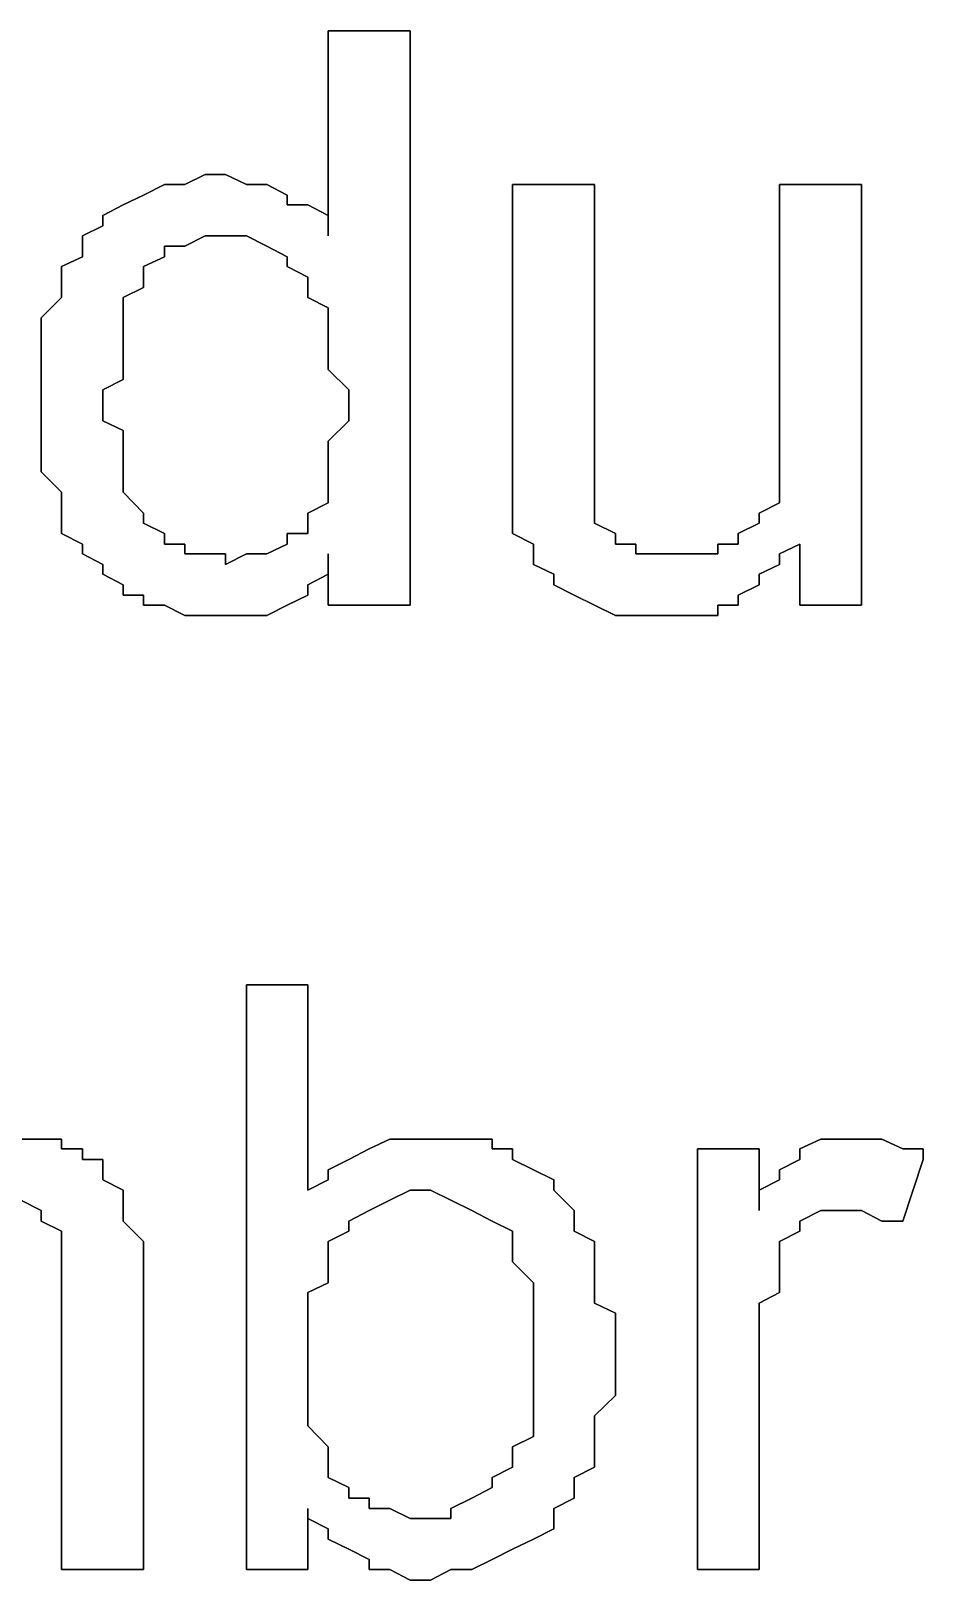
# Model space of a CAD drawing. Header units: metres. Extents: x 2.9 to 42.8, y 1.7 to 28.7.
# Drawn here: x 38.9485 to 39.1019, y 24.5992 to 24.8655 of the extents above; entities that cross this region are included whole.
import ezdxf

# ---------------------------------------------------------------- set-up
doc = ezdxf.new("R2010")
doc.units = ezdxf.units.M
doc.layers.add('GRIS', color=8, linetype='Continuous')

msp = doc.modelspace()

# ---------------------------------------------------------------- linework, layer by layer
at = {"layer": 'GRIS', "lineweight": -3}
for points in [[(39.0137, 24.8655), (38.9996, 24.8655), (39.0137, 24.8655)], [(38.9996, 24.8655), (38.9996, 24.8303), (38.9996, 24.8655)], [(39.0137, 24.7668), (39.0137, 24.8655), (39.0137, 24.7668)], [(38.9784, 24.8408), (38.9749, 24.8391), (38.9784, 24.8408)], [(38.9819, 24.8408), (38.9784, 24.8408), (38.9819, 24.8408)], [(38.9855, 24.8391), (38.9819, 24.8408), (38.9855, 24.8391)], [(38.9714, 24.8391), (38.9678, 24.8373), (38.9714, 24.8391)], [(38.9749, 24.8391), (38.9714, 24.8391), (38.9749, 24.8391)], [(38.989, 24.8391), (38.9855, 24.8391), (38.989, 24.8391)], [(38.9925, 24.8373), (38.989, 24.8391), (38.9925, 24.8373)], [(39.0454, 24.8391), (39.0313, 24.8391), (39.0454, 24.8391)], [(39.0313, 24.8391), (39.0313, 24.7932), (39.0313, 24.8391)], [(39.0454, 24.7985), (39.0454, 24.8391), (39.0454, 24.7985)], [(39.0913, 24.8391), (39.0772, 24.8391), (39.0913, 24.8391)], [(39.0772, 24.8391), (39.0772, 24.8003), (39.0772, 24.8391)], [(39.0913, 24.7668), (39.0913, 24.8391), (39.0913, 24.7668)], [(38.9643, 24.8356), (38.9608, 24.8338), (38.9643, 24.8356)], [(38.9678, 24.8373), (38.9643, 24.8356), (38.9678, 24.8373)], [(38.9925, 24.8356), (38.9925, 24.8373), (38.9925, 24.8356)], [(38.9961, 24.8356), (38.9925, 24.8356), (38.9961, 24.8356)], [(38.9996, 24.8338), (38.9961, 24.8356), (38.9996, 24.8338)], [(38.9608, 24.8338), (38.9608, 24.832), (38.9608, 24.8338)], [(38.9996, 24.832), (38.9996, 24.8338), (38.9996, 24.832)], [(38.9608, 24.832), (38.9573, 24.8303), (38.9608, 24.832)], [(38.9573, 24.8303), (38.9573, 24.8285), (38.9573, 24.8303)], [(38.9749, 24.8285), (38.9784, 24.8303), (38.9749, 24.8285)], [(38.9784, 24.8303), (38.9819, 24.8303), (38.9784, 24.8303)], [(38.9819, 24.8303), (38.9855, 24.8303), (38.9819, 24.8303)], [(38.9855, 24.8303), (38.989, 24.8285), (38.9855, 24.8303)], [(38.9996, 24.8303), (38.9996, 24.832), (38.9996, 24.8303)], [(38.9573, 24.8285), (38.9573, 24.8267), (38.9573, 24.8285)], [(38.9714, 24.8267), (38.9714, 24.8285), (38.9714, 24.8267)], [(38.9714, 24.8285), (38.9749, 24.8285), (38.9714, 24.8285)], [(38.989, 24.8285), (38.9925, 24.8267), (38.989, 24.8285)], [(38.9573, 24.8267), (38.9537, 24.825), (38.9573, 24.8267)], [(38.9537, 24.825), (38.9537, 24.8214), (38.9537, 24.825)], [(38.9678, 24.825), (38.9714, 24.8267), (38.9678, 24.825)], [(38.9678, 24.8232), (38.9678, 24.825), (38.9678, 24.8232)], [(38.9925, 24.8267), (38.9925, 24.825), (38.9925, 24.8267)], [(38.9925, 24.825), (38.9961, 24.8232), (38.9925, 24.825)], [(38.9678, 24.8214), (38.9678, 24.8232), (38.9678, 24.8214)], [(38.9961, 24.8232), (38.9961, 24.8214), (38.9961, 24.8232)], [(38.9537, 24.8197), (38.9502, 24.8162), (38.9537, 24.8197)], [(38.9537, 24.8214), (38.9537, 24.8197), (38.9537, 24.8214)], [(38.9643, 24.8197), (38.9678, 24.8214), (38.9643, 24.8197)], [(38.9643, 24.8179), (38.9643, 24.8197), (38.9643, 24.8179)], [(38.9961, 24.8214), (38.9961, 24.8197), (38.9961, 24.8214)], [(38.9961, 24.8197), (38.9996, 24.8179), (38.9961, 24.8197)], [(38.9643, 24.8162), (38.9643, 24.8179), (38.9643, 24.8162)], [(38.9996, 24.8179), (38.9996, 24.8162), (38.9996, 24.8179)], [(38.9502, 24.8162), (38.9502, 24.8144), (38.9502, 24.8162)], [(38.9502, 24.8144), (38.9502, 24.8126), (38.9502, 24.8144)], [(38.9643, 24.8144), (38.9643, 24.8162), (38.9643, 24.8144)], [(38.9643, 24.8109), (38.9643, 24.8144), (38.9643, 24.8109)], [(38.9996, 24.8162), (38.9996, 24.8144), (38.9996, 24.8162)], [(38.9996, 24.8144), (38.9996, 24.8126), (38.9996, 24.8144)], [(38.9502, 24.8126), (38.9502, 24.8091), (38.9502, 24.8126)], [(38.9996, 24.8126), (38.9996, 24.8091), (38.9996, 24.8126)], [(38.9502, 24.8091), (38.9502, 24.8073), (38.9502, 24.8091)], [(38.9643, 24.8091), (38.9643, 24.8109), (38.9643, 24.8091)], [(38.9643, 24.8056), (38.9643, 24.8091), (38.9643, 24.8056)], [(38.9996, 24.8091), (38.9996, 24.8073), (38.9996, 24.8091)], [(38.9502, 24.8073), (38.9502, 24.8056), (38.9502, 24.8073)], [(38.9996, 24.8073), (39.0031, 24.8038), (38.9996, 24.8073)], [(38.9502, 24.8056), (38.9502, 24.802), (38.9502, 24.8056)], [(38.9608, 24.8038), (38.9643, 24.8056), (38.9608, 24.8038)], [(38.9608, 24.802), (38.9608, 24.8038), (38.9608, 24.802)], [(39.0031, 24.8038), (39.0031, 24.802), (39.0031, 24.8038)], [(38.9502, 24.802), (38.9502, 24.7985), (38.9502, 24.802)], [(38.9608, 24.7985), (38.9608, 24.802), (38.9608, 24.7985)], [(39.0031, 24.802), (39.0031, 24.7985), (39.0031, 24.802)], [(38.9502, 24.7985), (38.9502, 24.7968), (38.9502, 24.7985)], [(38.9643, 24.7968), (38.9608, 24.7985), (38.9643, 24.7968)], [(39.0031, 24.7985), (38.9996, 24.795), (39.0031, 24.7985)], [(39.0454, 24.795), (39.0454, 24.7985), (39.0454, 24.795)], [(39.0772, 24.8003), (39.0772, 24.7968), (39.0772, 24.8003)], [(38.9502, 24.7968), (38.9502, 24.7932), (38.9502, 24.7968)], [(38.9643, 24.7932), (38.9643, 24.7968), (38.9643, 24.7932)], [(39.0772, 24.7968), (39.0772, 24.795), (39.0772, 24.7968)], [(38.9502, 24.7932), (38.9502, 24.7915), (38.9502, 24.7932)], [(38.9643, 24.7915), (38.9643, 24.7932), (38.9643, 24.7915)], [(38.9996, 24.795), (38.9996, 24.7932), (38.9996, 24.795)], [(38.9996, 24.7932), (38.9996, 24.7915), (38.9996, 24.7932)], [(39.0313, 24.7932), (39.0313, 24.7915), (39.0313, 24.7932)], [(39.0454, 24.7915), (39.0454, 24.795), (39.0454, 24.7915)], [(39.0772, 24.795), (39.0772, 24.7915), (39.0772, 24.795)], [(38.9502, 24.7915), (38.9502, 24.7897), (38.9502, 24.7915)], [(38.9643, 24.7897), (38.9643, 24.7915), (38.9643, 24.7897)], [(38.9996, 24.7915), (38.9996, 24.7879), (38.9996, 24.7915)], [(39.0313, 24.7915), (39.0313, 24.7879), (39.0313, 24.7915)], [(39.0454, 24.7897), (39.0454, 24.7915), (39.0454, 24.7897)], [(39.0772, 24.7915), (39.0772, 24.7897), (39.0772, 24.7915)], [(38.9502, 24.7897), (38.9537, 24.7862), (38.9502, 24.7897)], [(38.9643, 24.7879), (38.9643, 24.7897), (38.9643, 24.7879)], [(38.9643, 24.7862), (38.9643, 24.7879), (38.9643, 24.7862)], [(38.9996, 24.7879), (38.9996, 24.7862), (38.9996, 24.7879)], [(39.0313, 24.7879), (39.0313, 24.7862), (39.0313, 24.7879)], [(39.0454, 24.7879), (39.0454, 24.7897), (39.0454, 24.7879)], [(39.0454, 24.7862), (39.0454, 24.7879), (39.0454, 24.7862)], [(39.0772, 24.7897), (39.0772, 24.7879), (39.0772, 24.7897)], [(39.0772, 24.7879), (39.0772, 24.7862), (39.0772, 24.7879)], [(38.9537, 24.7862), (38.9537, 24.7844), (38.9537, 24.7862)], [(38.9678, 24.7826), (38.9643, 24.7862), (38.9678, 24.7826)], [(38.9996, 24.7862), (38.9996, 24.7844), (38.9996, 24.7862)], [(39.0313, 24.7862), (39.0313, 24.7844), (39.0313, 24.7862)], [(39.0454, 24.7826), (39.0454, 24.7862), (39.0454, 24.7826)], [(39.0772, 24.7862), (39.0772, 24.7844), (39.0772, 24.7862)], [(38.9537, 24.7844), (38.9537, 24.7826), (38.9537, 24.7844)], [(38.9537, 24.7826), (38.9537, 24.7809), (38.9537, 24.7826)], [(38.9678, 24.7809), (38.9678, 24.7826), (38.9678, 24.7809)], [(38.9996, 24.7844), (38.9961, 24.7826), (38.9996, 24.7844)], [(38.9961, 24.7826), (38.9961, 24.7809), (38.9961, 24.7826)], [(39.0313, 24.7844), (39.0313, 24.7826), (39.0313, 24.7844)], [(39.0313, 24.7826), (39.0313, 24.7791), (39.0313, 24.7826)], [(39.0454, 24.7809), (39.0454, 24.7826), (39.0454, 24.7809)], [(39.0772, 24.7844), (39.0737, 24.7826), (39.0772, 24.7844)], [(39.0737, 24.7826), (39.0737, 24.7809), (39.0737, 24.7826)], [(38.9537, 24.7809), (38.9537, 24.7791), (38.9537, 24.7809)], [(38.9714, 24.7791), (38.9678, 24.7809), (38.9714, 24.7791)], [(38.9961, 24.7809), (38.9961, 24.7791), (38.9961, 24.7809)], [(39.049, 24.7791), (39.0454, 24.7809), (39.049, 24.7791)], [(39.0737, 24.7809), (39.0701, 24.7791), (39.0737, 24.7809)], [(38.9537, 24.7791), (38.9573, 24.7773), (38.9537, 24.7791)], [(38.9573, 24.7773), (38.9573, 24.7756), (38.9573, 24.7773)], [(38.9714, 24.7773), (38.9714, 24.7791), (38.9714, 24.7773)], [(38.9749, 24.7773), (38.9714, 24.7773), (38.9749, 24.7773)], [(38.9749, 24.7756), (38.9749, 24.7773), (38.9749, 24.7756)], [(38.9925, 24.7773), (38.989, 24.7756), (38.9925, 24.7773)], [(38.9961, 24.7791), (38.9925, 24.7791), (38.9961, 24.7791)], [(38.9925, 24.7791), (38.9925, 24.7773), (38.9925, 24.7791)], [(39.0313, 24.7791), (39.0349, 24.7773), (39.0313, 24.7791)], [(39.0349, 24.7773), (39.0349, 24.7756), (39.0349, 24.7773)], [(39.049, 24.7773), (39.049, 24.7791), (39.049, 24.7773)], [(39.0525, 24.7773), (39.049, 24.7773), (39.0525, 24.7773)], [(39.0525, 24.7756), (39.0525, 24.7773), (39.0525, 24.7756)], [(39.0701, 24.7773), (39.0666, 24.7773), (39.0701, 24.7773)], [(39.0666, 24.7773), (39.0666, 24.7756), (39.0666, 24.7773)], [(39.0701, 24.7791), (39.0701, 24.7773), (39.0701, 24.7791)], [(39.0772, 24.7756), (39.0807, 24.7773), (39.0772, 24.7756)], [(39.0807, 24.7773), (39.0807, 24.7668), (39.0807, 24.7773)], [(38.9573, 24.7756), (38.9608, 24.7738), (38.9573, 24.7756)], [(38.9784, 24.7756), (38.9749, 24.7756), (38.9784, 24.7756)], [(38.9819, 24.7756), (38.9784, 24.7756), (38.9819, 24.7756)], [(38.9855, 24.7756), (38.9819, 24.7738), (38.9855, 24.7756)], [(38.9819, 24.7738), (38.9819, 24.7756), (38.9819, 24.7738)], [(38.989, 24.7756), (38.9855, 24.7756), (38.989, 24.7756)], [(38.9996, 24.7738), (38.9996, 24.7756), (38.9996, 24.7738)], [(38.9996, 24.7756), (38.9996, 24.7668), (38.9996, 24.7756)], [(39.0349, 24.7756), (39.0349, 24.7738), (39.0349, 24.7756)], [(39.056, 24.7756), (39.0525, 24.7756), (39.056, 24.7756)], [(39.0596, 24.7756), (39.056, 24.7756), (39.0596, 24.7756)], [(39.0631, 24.7756), (39.0596, 24.7756), (39.0631, 24.7756)], [(39.0666, 24.7756), (39.0631, 24.7756), (39.0666, 24.7756)], [(39.0772, 24.7738), (39.0772, 24.7756), (39.0772, 24.7738)], [(38.9608, 24.7738), (38.9608, 24.7721), (38.9608, 24.7738)], [(38.9608, 24.7721), (38.9643, 24.7703), (38.9608, 24.7721)], [(38.9961, 24.7703), (38.9996, 24.7721), (38.9961, 24.7703)], [(38.9996, 24.7721), (38.9996, 24.7738), (38.9996, 24.7721)], [(39.0349, 24.7738), (39.0384, 24.7721), (39.0349, 24.7738)], [(39.0384, 24.7721), (39.0384, 24.7703), (39.0384, 24.7721)], [(39.0737, 24.7721), (39.0772, 24.7738), (39.0737, 24.7721)], [(39.0737, 24.7703), (39.0737, 24.7721), (39.0737, 24.7703)], [(38.9643, 24.7703), (38.9643, 24.7685), (38.9643, 24.7703)], [(38.9961, 24.7685), (38.9961, 24.7703), (38.9961, 24.7685)], [(39.0384, 24.7703), (39.0419, 24.7685), (39.0384, 24.7703)], [(39.0701, 24.7685), (39.0737, 24.7703), (39.0701, 24.7685)], [(38.9643, 24.7685), (38.9678, 24.7685), (38.9643, 24.7685)], [(38.9678, 24.7685), (38.9678, 24.7668), (38.9678, 24.7685)], [(38.9678, 24.7668), (38.9714, 24.7668), (38.9678, 24.7668)], [(38.9714, 24.7668), (38.9749, 24.765), (38.9714, 24.7668)], [(38.989, 24.765), (38.9925, 24.7668), (38.989, 24.765)], [(38.9925, 24.7668), (38.9961, 24.7685), (38.9925, 24.7668)], [(38.9996, 24.7668), (39.0137, 24.7668), (38.9996, 24.7668)], [(39.0419, 24.7685), (39.0454, 24.7668), (39.0419, 24.7685)], [(39.0454, 24.7668), (39.049, 24.765), (39.0454, 24.7668)], [(39.0666, 24.765), (39.0666, 24.7668), (39.0666, 24.765)], [(39.0666, 24.7668), (39.0701, 24.7668), (39.0666, 24.7668)], [(39.0701, 24.7668), (39.0701, 24.7685), (39.0701, 24.7668)], [(39.0807, 24.7668), (39.0913, 24.7668), (39.0807, 24.7668)], [(38.9749, 24.765), (38.9784, 24.765), (38.9749, 24.765)], [(38.9784, 24.765), (38.9819, 24.765), (38.9784, 24.765)], [(38.9819, 24.765), (38.9855, 24.765), (38.9819, 24.765)], [(38.9855, 24.765), (38.989, 24.765), (38.9855, 24.765)], [(39.049, 24.765), (39.0525, 24.765), (39.049, 24.765)], [(39.0525, 24.765), (39.056, 24.765), (39.0525, 24.765)], [(39.056, 24.765), (39.0596, 24.765), (39.056, 24.765)], [(39.0596, 24.765), (39.0631, 24.765), (39.0596, 24.765)], [(39.0631, 24.765), (39.0666, 24.765), (39.0631, 24.765)], [(38.9961, 24.7015), (38.9855, 24.7015), (38.9961, 24.7015)], [(38.9855, 24.7015), (38.9855, 24.601), (38.9855, 24.7015)], [(38.9961, 24.6662), (38.9961, 24.7015), (38.9961, 24.6662)], [(38.9502, 24.675), (38.9467, 24.675), (38.9502, 24.675)], [(38.9537, 24.675), (38.9502, 24.675), (38.9537, 24.675)], [(38.9537, 24.6733), (38.9537, 24.675), (38.9537, 24.6733)], [(38.9573, 24.6733), (38.9537, 24.6733), (38.9573, 24.6733)], [(38.9573, 24.6715), (38.9573, 24.6733), (38.9573, 24.6715)], [(39.0066, 24.6733), (39.0031, 24.6715), (39.0066, 24.6733)], [(39.0102, 24.675), (39.0066, 24.6733), (39.0102, 24.675)], [(39.0137, 24.675), (39.0102, 24.675), (39.0137, 24.675)], [(39.0172, 24.675), (39.0137, 24.675), (39.0172, 24.675)], [(39.0207, 24.675), (39.0172, 24.675), (39.0207, 24.675)], [(39.0243, 24.675), (39.0207, 24.675), (39.0243, 24.675)], [(39.0278, 24.675), (39.0243, 24.675), (39.0278, 24.675)], [(39.0278, 24.6733), (39.0278, 24.675), (39.0278, 24.6733)], [(39.0313, 24.6733), (39.0278, 24.6733), (39.0313, 24.6733)], [(39.0313, 24.6715), (39.0313, 24.6733), (39.0313, 24.6715)], [(39.0737, 24.6733), (39.0631, 24.6733), (39.0737, 24.6733)], [(39.0631, 24.6733), (39.0631, 24.601), (39.0631, 24.6733)], [(39.0737, 24.6627), (39.0737, 24.6733), (39.0737, 24.6627)], [(39.0843, 24.675), (39.0807, 24.6733), (39.0843, 24.675)], [(39.0807, 24.6733), (39.0807, 24.6715), (39.0807, 24.6733)], [(39.0878, 24.675), (39.0843, 24.675), (39.0878, 24.675)], [(39.0913, 24.675), (39.0878, 24.675), (39.0913, 24.675)], [(39.0948, 24.675), (39.0913, 24.675), (39.0948, 24.675)], [(39.0984, 24.6733), (39.0948, 24.675), (39.0984, 24.6733)], [(39.1019, 24.6733), (39.0984, 24.6733), (39.1019, 24.6733)], [(39.1019, 24.6715), (39.1019, 24.6733), (39.1019, 24.6715)], [(38.9608, 24.6715), (38.9573, 24.6715), (38.9608, 24.6715)], [(38.9608, 24.6697), (38.9608, 24.6715), (38.9608, 24.6697)], [(39.0031, 24.6715), (38.9996, 24.6697), (39.0031, 24.6715)], [(39.0349, 24.6697), (39.0313, 24.6715), (39.0349, 24.6697)], [(39.0807, 24.6715), (39.0772, 24.6697), (39.0807, 24.6715)], [(39.0984, 24.6609), (39.1019, 24.6715), (39.0984, 24.6609)], [(38.9608, 24.668), (38.9608, 24.6697), (38.9608, 24.668)], [(38.9643, 24.6662), (38.9608, 24.668), (38.9643, 24.6662)], [(38.9996, 24.668), (38.9961, 24.6662), (38.9996, 24.668)], [(38.9996, 24.6697), (38.9996, 24.668), (38.9996, 24.6697)], [(39.0384, 24.668), (39.0349, 24.6697), (39.0384, 24.668)], [(39.0384, 24.6662), (39.0384, 24.668), (39.0384, 24.6662)], [(39.0772, 24.668), (39.0737, 24.6662), (39.0772, 24.668)], [(39.0772, 24.6697), (39.0772, 24.668), (39.0772, 24.6697)], [(38.9643, 24.6645), (38.9643, 24.6662), (38.9643, 24.6645)], [(39.0102, 24.6645), (39.0137, 24.6662), (39.0102, 24.6645)], [(39.0137, 24.6662), (39.0172, 24.6662), (39.0137, 24.6662)], [(39.0172, 24.6662), (39.0207, 24.6645), (39.0172, 24.6662)], [(39.0419, 24.6627), (39.0384, 24.6662), (39.0419, 24.6627)], [(39.0737, 24.6662), (39.0737, 24.6627), (39.0737, 24.6662)], [(38.9467, 24.6645), (38.9502, 24.6627), (38.9467, 24.6645)], [(38.9502, 24.6627), (38.9502, 24.6609), (38.9502, 24.6627)], [(38.9643, 24.6627), (38.9643, 24.6645), (38.9643, 24.6627)], [(38.9643, 24.6609), (38.9643, 24.6627), (38.9643, 24.6609)], [(39.0031, 24.6609), (39.0066, 24.6627), (39.0031, 24.6609)], [(39.0066, 24.6627), (39.0102, 24.6645), (39.0066, 24.6627)], [(39.0207, 24.6645), (39.0243, 24.6627), (39.0207, 24.6645)], [(39.0243, 24.6627), (39.0278, 24.6609), (39.0243, 24.6627)], [(39.0419, 24.6609), (39.0419, 24.6627), (39.0419, 24.6609)], [(39.0807, 24.6609), (39.0843, 24.6627), (39.0807, 24.6609)], [(39.0843, 24.6627), (39.0878, 24.6627), (39.0843, 24.6627)], [(39.0878, 24.6627), (39.0913, 24.6627), (39.0878, 24.6627)], [(39.0913, 24.6627), (39.0948, 24.6609), (39.0913, 24.6627)], [(38.9502, 24.6609), (38.9537, 24.6592), (38.9502, 24.6609)], [(38.9678, 24.6574), (38.9643, 24.6609), (38.9678, 24.6574)], [(39.0031, 24.6592), (39.0031, 24.6609), (39.0031, 24.6592)], [(39.0278, 24.6609), (39.0313, 24.6592), (39.0278, 24.6609)], [(39.0419, 24.6592), (39.0419, 24.6609), (39.0419, 24.6592)], [(39.0807, 24.6592), (39.0807, 24.6609), (39.0807, 24.6592)], [(39.0948, 24.6609), (39.0984, 24.6609), (39.0948, 24.6609)], [(38.9537, 24.6592), (38.9537, 24.6574), (38.9537, 24.6592)], [(38.9537, 24.6574), (38.9537, 24.6556), (38.9537, 24.6574)], [(38.9678, 24.6556), (38.9678, 24.6574), (38.9678, 24.6556)], [(38.9996, 24.6574), (39.0031, 24.6592), (38.9996, 24.6574)], [(38.9996, 24.6556), (38.9996, 24.6574), (38.9996, 24.6556)], [(39.0313, 24.6592), (39.0313, 24.6574), (39.0313, 24.6592)], [(39.0313, 24.6574), (39.0313, 24.6556), (39.0313, 24.6574)], [(39.0454, 24.6574), (39.0419, 24.6592), (39.0454, 24.6574)], [(39.0454, 24.6556), (39.0454, 24.6574), (39.0454, 24.6556)], [(39.0772, 24.6574), (39.0807, 24.6592), (39.0772, 24.6574)], [(39.0772, 24.6556), (39.0772, 24.6574), (39.0772, 24.6556)], [(38.9537, 24.6556), (38.9537, 24.6521), (38.9537, 24.6556)], [(38.9678, 24.6521), (38.9678, 24.6556), (38.9678, 24.6521)], [(38.9996, 24.6539), (38.9996, 24.6556), (38.9996, 24.6539)], [(39.0313, 24.6556), (39.0313, 24.6539), (39.0313, 24.6556)], [(39.0454, 24.6539), (39.0454, 24.6556), (39.0454, 24.6539)], [(39.0772, 24.6539), (39.0772, 24.6556), (39.0772, 24.6539)], [(38.9537, 24.6521), (38.9537, 24.6503), (38.9537, 24.6521)], [(38.9678, 24.601), (38.9678, 24.6521), (38.9678, 24.601)], [(38.9996, 24.6503), (38.9996, 24.6539), (38.9996, 24.6503)], [(39.0313, 24.6539), (39.0349, 24.6503), (39.0313, 24.6539)], [(39.0454, 24.6521), (39.0454, 24.6539), (39.0454, 24.6521)], [(39.0454, 24.6486), (39.0454, 24.6521), (39.0454, 24.6486)], [(39.0772, 24.6521), (39.0772, 24.6539), (39.0772, 24.6521)], [(39.0772, 24.6486), (39.0772, 24.6521), (39.0772, 24.6486)], [(38.9537, 24.6503), (38.9537, 24.6468), (38.9537, 24.6503)], [(38.9961, 24.6486), (38.9996, 24.6503), (38.9961, 24.6486)], [(39.0349, 24.6503), (39.0349, 24.6486), (39.0349, 24.6503)], [(38.9537, 24.6468), (38.9537, 24.601), (38.9537, 24.6468)], [(38.9961, 24.6468), (38.9961, 24.6486), (38.9961, 24.6468)], [(38.9961, 24.6433), (38.9961, 24.6468), (38.9961, 24.6433)], [(39.0349, 24.6486), (39.0349, 24.6468), (39.0349, 24.6486)], [(39.0349, 24.6468), (39.0349, 24.6433), (39.0349, 24.6468)], [(39.0454, 24.6468), (39.0454, 24.6486), (39.0454, 24.6468)], [(39.049, 24.6451), (39.0454, 24.6468), (39.049, 24.6451)], [(39.0737, 24.6468), (39.0772, 24.6486), (39.0737, 24.6468)], [(39.0737, 24.6451), (39.0737, 24.6468), (39.0737, 24.6451)], [(39.049, 24.6415), (39.049, 24.6451), (39.049, 24.6415)], [(39.0737, 24.6415), (39.0737, 24.6451), (39.0737, 24.6415)], [(38.9961, 24.6415), (38.9961, 24.6433), (38.9961, 24.6415)], [(38.9961, 24.638), (38.9961, 24.6415), (38.9961, 24.638)], [(39.0349, 24.6433), (39.0349, 24.6415), (39.0349, 24.6433)], [(39.0349, 24.6415), (39.0349, 24.638), (39.0349, 24.6415)], [(39.049, 24.6398), (39.049, 24.6415), (39.049, 24.6398)], [(39.0737, 24.6398), (39.0737, 24.6415), (39.0737, 24.6398)], [(39.049, 24.6362), (39.049, 24.6398), (39.049, 24.6362)], [(39.0737, 24.601), (39.0737, 24.6398), (39.0737, 24.601)], [(38.9961, 24.6345), (38.9961, 24.638), (38.9961, 24.6345)], [(39.0349, 24.638), (39.0349, 24.6362), (39.0349, 24.638)], [(39.0349, 24.6362), (39.0349, 24.6345), (39.0349, 24.6362)], [(39.049, 24.6327), (39.049, 24.6362), (39.049, 24.6327)], [(38.9961, 24.6327), (38.9961, 24.6345), (38.9961, 24.6327)], [(39.0349, 24.6345), (39.0349, 24.6309), (39.0349, 24.6345)], [(38.9961, 24.6292), (38.9961, 24.6327), (38.9961, 24.6292)], [(39.0349, 24.6309), (39.0349, 24.6292), (39.0349, 24.6309)], [(39.0454, 24.6274), (39.049, 24.6309), (39.0454, 24.6274)], [(39.049, 24.6309), (39.049, 24.6327), (39.049, 24.6309)], [(38.9961, 24.6274), (38.9961, 24.6292), (38.9961, 24.6274)], [(39.0349, 24.6292), (39.0349, 24.6274), (39.0349, 24.6292)], [(38.9961, 24.6257), (38.9961, 24.6274), (38.9961, 24.6257)], [(38.9996, 24.6221), (38.9961, 24.6257), (38.9996, 24.6221)], [(39.0349, 24.6274), (39.0349, 24.6239), (39.0349, 24.6274)], [(39.0454, 24.6257), (39.0454, 24.6274), (39.0454, 24.6257)], [(39.0454, 24.6239), (39.0454, 24.6257), (39.0454, 24.6239)], [(38.9996, 24.6204), (38.9996, 24.6221), (38.9996, 24.6204)], [(39.0349, 24.6239), (39.0313, 24.6221), (39.0349, 24.6239)], [(39.0313, 24.6221), (39.0313, 24.6204), (39.0313, 24.6221)], [(39.0454, 24.6221), (39.0454, 24.6239), (39.0454, 24.6221)], [(39.0454, 24.6186), (39.0454, 24.6221), (39.0454, 24.6186)], [(38.9996, 24.6168), (38.9996, 24.6204), (38.9996, 24.6168)], [(39.0313, 24.6204), (39.0313, 24.6186), (39.0313, 24.6204)], [(39.0031, 24.6151), (38.9996, 24.6168), (39.0031, 24.6151)], [(39.0313, 24.6186), (39.0278, 24.6168), (39.0313, 24.6186)], [(39.0278, 24.6168), (39.0278, 24.6151), (39.0278, 24.6168)], [(39.0419, 24.6168), (39.0454, 24.6186), (39.0419, 24.6168)], [(39.0419, 24.6151), (39.0419, 24.6168), (39.0419, 24.6151)], [(39.0031, 24.6133), (39.0031, 24.6151), (39.0031, 24.6133)], [(39.0278, 24.6151), (39.0243, 24.6133), (39.0278, 24.6151)], [(39.0419, 24.6133), (39.0419, 24.6151), (39.0419, 24.6133)], [(38.9961, 24.601), (38.9961, 24.6115), (38.9961, 24.601)], [(38.9961, 24.6115), (38.9961, 24.6098), (38.9961, 24.6115)], [(39.0066, 24.6133), (39.0031, 24.6133), (39.0066, 24.6133)], [(39.0066, 24.6115), (39.0066, 24.6133), (39.0066, 24.6115)], [(39.0102, 24.6115), (39.0066, 24.6115), (39.0102, 24.6115)], [(39.0137, 24.6098), (39.0102, 24.6115), (39.0137, 24.6098)], [(39.0243, 24.6133), (39.0207, 24.6115), (39.0243, 24.6133)], [(39.0207, 24.6115), (39.0207, 24.6098), (39.0207, 24.6115)], [(39.0384, 24.6115), (39.0419, 24.6133), (39.0384, 24.6115)], [(39.0384, 24.6098), (39.0384, 24.6115), (39.0384, 24.6098)], [(38.9961, 24.6098), (38.9996, 24.608), (38.9961, 24.6098)], [(39.0172, 24.6098), (39.0137, 24.6098), (39.0172, 24.6098)], [(39.0207, 24.6098), (39.0172, 24.6098), (39.0207, 24.6098)], [(39.0384, 24.608), (39.0384, 24.6098), (39.0384, 24.608)], [(38.9996, 24.608), (38.9996, 24.6062), (38.9996, 24.608)], [(38.9996, 24.6062), (39.0031, 24.6045), (38.9996, 24.6062)], [(39.0313, 24.6045), (39.0349, 24.6062), (39.0313, 24.6045)], [(39.0349, 24.6062), (39.0384, 24.608), (39.0349, 24.6062)], [(39.0031, 24.6045), (39.0066, 24.6027), (39.0031, 24.6045)], [(39.0278, 24.6027), (39.0313, 24.6045), (39.0278, 24.6027)], [(38.9537, 24.601), (38.9678, 24.601), (38.9537, 24.601)], [(38.9855, 24.601), (38.9961, 24.601), (38.9855, 24.601)], [(39.0066, 24.6027), (39.0066, 24.601), (39.0066, 24.6027)], [(39.0066, 24.601), (39.0102, 24.601), (39.0066, 24.601)], [(39.0102, 24.601), (39.0137, 24.5992), (39.0102, 24.601)], [(39.0172, 24.5992), (39.0207, 24.601), (39.0172, 24.5992)], [(39.0207, 24.601), (39.0243, 24.601), (39.0207, 24.601)], [(39.0243, 24.601), (39.0278, 24.6027), (39.0243, 24.601)], [(39.0631, 24.601), (39.0737, 24.601), (39.0631, 24.601)], [(39.0137, 24.5992), (39.0172, 24.5992), (39.0137, 24.5992)]]:
    msp.add_lwpolyline(points, dxfattribs=at)

doc.saveas('drawing.dxf')
